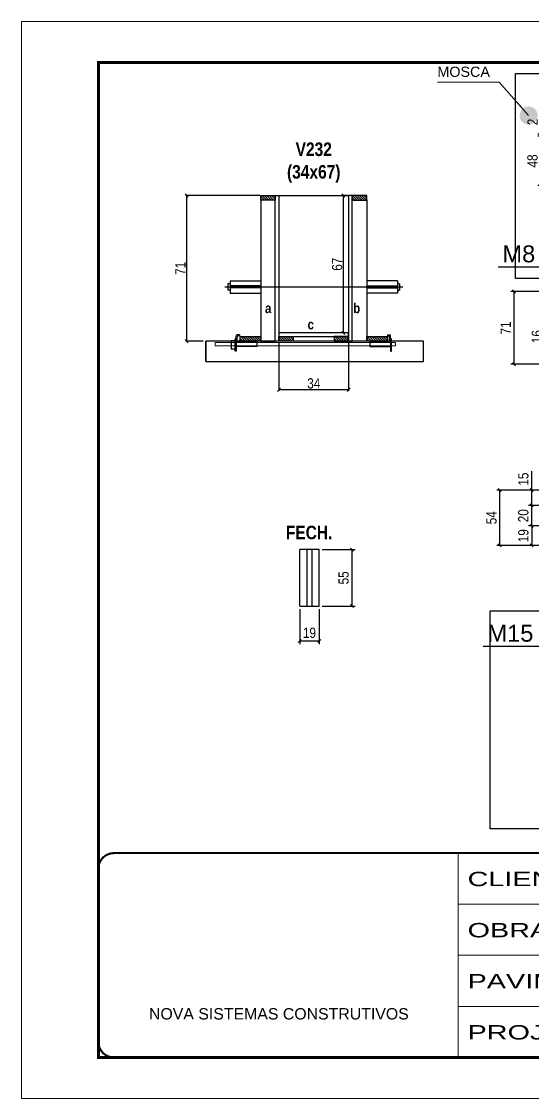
# Model space of a CAD drawing. Extents: x 2603 to 22413, y 1253 to 30260.
# Drawn here: x 5773 to 6271, y 17333 to 18383 of the extents above; entities that cross this region are included whole.
import ezdxf

# ---------------------------------------------------------------- set-up
doc = ezdxf.new("R2010")
doc.units = 0
for name, pattern in [('CONTINUO', [0]), ('DASHED', [0.75, 0.5, -0.25]), ('HIDDEN', [0.375, 0.25, -0.125])]:
    doc.linetypes.add(name, pattern=pattern)
for name, color, linetype in [('barrote', 251, 'Continuous'), ('COTA', 241, 'Continuous'), ('detalhes', 4, 'Continuous'), ('NOMENCLATURA', 7, 'Continuous'), ('Painéis', 200, 'Continuous'), ('presilha', 1, 'Continuous'), ('SARR_2.2x10', 60, 'Continuous'), ('SARR_2.2x7', 40, 'Continuous'), ('SARR_3.5x7', 81, 'Continuous'), ('TENSOR', 3, 'Continuous')]:
    doc.layers.add(name, color=color, linetype=linetype)
for name, color, linetype, lineweight in [('CARIMBO', 255, 'Continuous', 9), ('CONCRETO', 251, 'Continuous', 25), ('Folhas', 255, 'Continuous', 9), ('Hachura', 251, 'Continuous', 9), ('SARRAFO DE PRESSAO', 251, 'DASHED', 9), ('SCO-___-LAJ', 2, 'Continuous', 0)]:
    doc.layers.add(name, color=color, linetype=linetype, lineweight=lineweight)
doc.styles.add('ARIAL', font='arial.ttf')
doc.styles.add('COTA TECNICA', font='techl___.ttf', dxfattribs={"height": 10})
doc.styles.add('COTA TECNICA 2X', font='techl___.ttf', dxfattribs={"height": 10})
doc.styles.get("Standard").update_dxf_attribs({"font": 'arial.ttf'})
doc.styles.add('TECNICA', font='techb___.ttf', dxfattribs={"height": 10})
doc.styles.add('Tecnologia', font='')
doc.styles.get('Tecnologia').set_extended_font_data('Forgotten Futurist')
doc.dimstyles.new('3x', dxfattribs={"dimtxt": 10, "dimasz": 5, "dimexe": 7, "dimexo": 5, "dimgap": 4, "dimtad": 1, "dimdec": 4, "dimlfac": 0.333333, "dimdsep": 46, "dimtxsty": 'Standard', "dimblk": 'DOT', "dimcen": 0.09, "dimclrd": 1, "dimclre": 1, "dimclrt": 2, "dimadec": 0, "dimazin": 2, "dimtfac": 1, "dimtdec": 4, "dimtmove": 0, "dimatfit": 3, "dimldrblk": 'DOT', "dimfxl": 1, "dimtolj": 1, "dimtzin": 0, "dimlwd": 9, "dimlwe": 9, "dimarcsym": 0})
doc.dimstyles.new('PAINEL', dxfattribs={"dimtxt": 10, "dimasz": 3, "dimexe": 3, "dimexo": 3, "dimgap": 3, "dimtad": 1, "dimdec": 1, "dimzin": 12, "dimdsep": 46, "dimtxsty": 'COTA TECNICA', "dimblk1": 'OBLIQUE', "dimblk2": 'OBLIQUE', "dimsah": 1, "dimcen": 0.9, "dimclrd": 4, "dimclre": 4, "dimclrt": 240, "dimadec": 1, "dimazin": 3, "dimtfac": 1, "dimtdec": 1, "dimtmove": 0, "dimatfit": 3, "dimfxl": 1, "dimtolj": 1, "dimtzin": 12, "dimarcsym": 0})
doc.dimstyles.new('SECAO', dxfattribs={"dimscale": 0.333333, "dimtxt": 5, "dimasz": 9, "dimexe": 3, "dimexo": 3, "dimgap": 3, "dimtad": 1, "dimdec": 1, "dimlfac": 0.5, "dimzin": 12, "dimdsep": 46, "dimtxsty": 'COTA TECNICA 2X', "dimblk1": 'OBLIQUE', "dimblk2": 'OBLIQUE', "dimsah": 1, "dimcen": 0.9, "dimclrd": 4, "dimclre": 4, "dimclrt": 240, "dimadec": 1, "dimazin": 3, "dimtfac": 1, "dimtdec": 1, "dimtmove": 0, "dimatfit": 3, "dimfxl": 1, "dimtolj": 1, "dimtzin": 12, "dimarcsym": 0})

# ---------------------------------------------------------------- blocks, each defined once
blk = doc.blocks.new('9999999999')
at = {"color": 30, "linetype": 'CONTINUO'}
for p, q in [((98564.6, 34230.2), (98564.6, 34429.4)), ((98564.6, 34379.6), (99584, 34379.6)), ((98564.6, 34329.8), (99488, 34329.8)), ((98564.6, 34280), (99488, 34280))]:
    blk.add_line(p, q, dxfattribs=at)
at = {"color": 30, "linetype": 'CONTINUO', "const_width": 2}
blk.add_lwpolyline([(99584, 34230.2), (99584, 34414.4, 0.414214), (99569, 34429.4), (98229, 34429.4, 0.414214), (98214, 34414.4), (98214, 34245.2, 0.414214), (98229, 34230.2), (99584, 34230.2)], format="xyb", dxfattribs=at)
at = {"layer": 'Folhas'}
blk.add_lwpolyline([(98139, 34190.2), (99624, 34190.2), (99624, 35240.2), (98139, 35240.2)], close=True, dxfattribs=at)
at = {"layer": 'Folhas', "color": 30, "const_width": 3}
blk.add_lwpolyline([(98214, 34230.2), (99584, 34230.2), (99584, 35200.2), (98214, 35200.2)], close=True, dxfattribs=at)
at = {"color": 7, "linetype": 'Continuous', "ltscale": 5, "style": 'ARIAL'}
blk.add_text('NOVA SISTEMAS CONSTRUTIVOS', height=11.059, dxfattribs=at).set_placement((98263.2, 34267.2))
at = {"layer": 'Folhas', "color": 7, "style": 'Tecnologia', "width": 1.5}
for s, p in [('CLIENTE:', (98573.7, 34397.2)), ('OBRA:', (98573.7, 34347.3)), ('PAVIMENTO:', (98573.7, 34297.5)), ('PROJETO:', (98573.7, 34247.7))]:
    blk.add_text(s, height=14, dxfattribs=at).set_placement(p)
blk = doc.blocks.new('_Oblique')
at = {"color": 0, "linetype": 'ByBlock', "lineweight": -2}
blk.add_line((-0.5, -0.5), (0.5, 0.5), dxfattribs=at)
blk = doc.blocks.new('*D381')
at = {"layer": 'COTA', "color": 4, "lineweight": -2, "transparency": 16777216}
for p, q in [((6023.8, 18070.8), (6023.8, 18023.3)), ((6091.8, 18070.8), (6091.8, 18023.3)), ((6091.8, 18024.3), (6023.8, 18024.3))]:
    blk.add_line(p, q, dxfattribs=at)
at = {"layer": 'Defpoints', "color": 0, "transparency": 16777216}
for p in [(6023.8, 18071.8), (6091.8, 18071.8), (6023.8, 18024.3)]:
    blk.add_point(p, dxfattribs=at)
at = {"layer": 'COTA', "color": 4, "lineweight": -2, "transparency": 16777216, "xscale": 3, "yscale": 3, "zscale": 3, "rotation": 180}
blk.add_blockref('_Oblique', (6023.8, 18024.3), dxfattribs=at)
at = {"layer": 'COTA', "color": 4, "lineweight": -2, "transparency": 16777216, "xscale": 3, "yscale": 3, "zscale": 3}
blk.add_blockref('_Oblique', (6091.8, 18024.3), dxfattribs=at)
at = {"layer": 'COTA', "color": 240, "transparency": 16777216, "insert": (6057.8, 18030.6), "char_height": 10, "attachment_point": 5, "style": 'COTA TECNICA 2X'}
blk.add_mtext('\\A1;34', dxfattribs=at)
blk = doc.blocks.new('PRESILHA METÁLICA 1')
at = {"layer": 'presilha'}
for p, q in [((7.5, 10.6), (7.5, 19.9)), ((12, 21), (8.6, 21)), ((9, 11.6), (9, 18.9)), ((12, 19.5), (9.6, 19.5)), ((12, 21), (12, 19.5)), ((0, 13), (6, 13)), ((0, 13), (0, 0)), ((6, 0), (0, 0)), ((6, 15.5), (7.5, 15.5)), ((6, -2.5), (6, 15.5)), ((6, 13), (6, 0)), ((7.5, 15.5), (7.5, -2.5)), ((37.5, 4.1), (7.5, 4.1)), ((37.5, 11), (9.6, 11)), ((37.5, 11), (37.5, 4.1)), ((7.5, -2.5), (6, -2.5))]:
    blk.add_line(p, q, dxfattribs=at)
for centre, radius, start, end in [((8.6, 19.9), 1.14, 90, 180), ((9.6, 18.9), 0.57, 90, 180), ((9.6, 11.6), 0.57, 180, 270)]:
    blk.add_arc(centre, radius, start, end, dxfattribs=at)
blk = doc.blocks.new('PRESILHA METÁLICA 2')
at = {"layer": 'presilha'}
for p, q in [((-5.2, 23.5), (-5.2, 22)), ((-5.2, 23.5), (-1.9, 23.5)), ((-5.2, 22), (-2.8, 22)), ((-2.2, 14.1), (-2.2, 21.4)), ((0.8, 18), (-0.8, 18)), ((-0.8, 18), (-0.8, 0)), ((-0.8, 14.6), (-0.8, 22.4)), ((0.8, 0), (0.8, 18)), ((-30.8, 13.5), (-30.8, 6.6)), ((-30.8, 13.5), (-2.8, 13.5)), ((-30.8, 6.6), (-0.8, 6.6)), ((-0.8, 0), (0.8, 0))]:
    blk.add_line(p, q, dxfattribs=at)
for centre, radius, start, end in [((-2.8, 21.4), 0.57, 0, 90), ((-1.9, 22.4), 1.14, 0, 90), ((-2.8, 14.1), 0.57, 270, 0)]:
    blk.add_arc(centre, radius, start, end, dxfattribs=at)
blk = doc.blocks.new('*D382')
at = {"layer": 'COTA', "color": 4, "lineweight": -2, "transparency": 16777216}
for p, q in [((6005.2, 18213.8), (5932.8, 18213.8)), ((5933.8, 18213.8), (5933.8, 18071.8)), ((5949.9, 18071.8), (5932.8, 18071.8))]:
    blk.add_line(p, q, dxfattribs=at)
at = {"layer": 'Defpoints', "color": 0, "transparency": 16777216}
for p in [(6006.2, 18213.8), (5933.8, 18071.8), (5950.9, 18071.8)]:
    blk.add_point(p, dxfattribs=at)
at = {"layer": 'COTA', "color": 4, "lineweight": -2, "transparency": 16777216, "xscale": 3, "yscale": 3, "zscale": 3}
for p, rotation in [((5933.8, 18213.8), 90), ((5933.8, 18071.8), 270)]:
    blk.add_blockref('_Oblique', p, dxfattribs=dict(at, rotation=rotation))
at = {"layer": 'COTA', "color": 240, "transparency": 16777216, "insert": (5927.8, 18142.8), "char_height": 10, "attachment_point": 5, "rotation": 90, "style": 'COTA TECNICA 2X'}
blk.add_mtext('\\A1;71', dxfattribs=at)
blk = doc.blocks.new('*D2190')
at = {"layer": 'COTA', "color": 4, "lineweight": -2, "transparency": 16777216}
for p, q in [((6090.8, 18213.8), (6085.7, 18213.8)), ((6086.7, 18079.8), (6086.7, 18213.8)), ((6090.8, 18079.8), (6085.7, 18079.8))]:
    blk.add_line(p, q, dxfattribs=at)
at = {"layer": 'Defpoints', "color": 0, "transparency": 16777216}
for p in [(6086.7, 18213.8), (6091.8, 18213.8), (6091.8, 18079.8)]:
    blk.add_point(p, dxfattribs=at)
at = {"layer": 'COTA', "color": 4, "lineweight": -2, "transparency": 16777216, "xscale": 3, "yscale": 3, "zscale": 3}
for p, rotation in [((6086.7, 18213.8), 90), ((6086.7, 18079.8), 270)]:
    blk.add_blockref('_Oblique', p, dxfattribs=dict(at, rotation=rotation))
at = {"layer": 'COTA', "color": 240, "transparency": 16777216, "insert": (6080.6, 18146.8), "char_height": 10, "attachment_point": 5, "rotation": 90, "style": 'COTA TECNICA 2X'}
blk.add_mtext('\\A1;67', dxfattribs=at)
blk = doc.blocks.new('*D2055')
at = {"layer": 'COTA', "color": 4, "linetype": 'ByBlock', "lineweight": -2, "transparency": 16777216}
for p, q in [((6283.4, 18065.2), (6283.4, 18084.2)), ((6290.9, 18065.2), (6280.4, 18065.2)), ((6283.4, 18049.2), (6283.4, 18065.2)), ((6290.9, 18049.2), (6280.4, 18049.2))]:
    blk.add_line(p, q, dxfattribs=at)
at = {"layer": 'Defpoints', "color": 0, "linetype": 'ByBlock', "transparency": 16777216}
for p in [(6283.4, 18065.2), (6293.9, 18065.2), (6293.9, 18049.2)]:
    blk.add_point(p, dxfattribs=at)
at = {"layer": 'COTA', "color": 4, "linetype": 'ByBlock', "lineweight": -2, "transparency": 16777216, "xscale": 3, "yscale": 3, "zscale": 3}
for p, rotation in [((6283.4, 18065.2), 90), ((6283.4, 18049.2), 270)]:
    blk.add_blockref('_Oblique', p, dxfattribs=dict(at, rotation=rotation))
at = {"layer": 'COTA', "color": 240, "linetype": 'ByBlock', "transparency": 16777216, "insert": (6275.3, 18076.2), "char_height": 10, "attachment_point": 5, "rotation": 90, "style": 'COTA TECNICA'}
blk.add_mtext('\\A1;16', dxfattribs=at)
blk = doc.blocks.new('*D2176')
at = {"layer": 'COTA', "color": 4, "linetype": 'ByBlock', "lineweight": -2, "transparency": 16777216}
for p, q in [((6290.9, 18120.2), (6250, 18120.2)), ((6253, 18049.2), (6253, 18120.2)), ((6290.9, 18049.2), (6250, 18049.2))]:
    blk.add_line(p, q, dxfattribs=at)
at = {"layer": 'Defpoints', "color": 0, "linetype": 'ByBlock', "transparency": 16777216}
for p in [(6253, 18120.2), (6293.9, 18120.2), (6293.9, 18049.2)]:
    blk.add_point(p, dxfattribs=at)
at = {"layer": 'COTA', "color": 4, "linetype": 'ByBlock', "lineweight": -2, "transparency": 16777216, "xscale": 3, "yscale": 3, "zscale": 3}
for p, rotation in [((6253, 18120.2), 90), ((6253, 18049.2), 270)]:
    blk.add_blockref('_Oblique', p, dxfattribs=dict(at, rotation=rotation))
at = {"layer": 'COTA', "color": 240, "linetype": 'ByBlock', "transparency": 16777216, "insert": (6244.9, 18084.7), "char_height": 10, "attachment_point": 5, "rotation": 90, "style": 'COTA TECNICA'}
blk.add_mtext('\\A1;71', dxfattribs=at)
blk = doc.blocks.new('*D1533')
at = {"layer": 'COTA', "color": 4, "linetype": 'ByBlock', "lineweight": -2, "transparency": 16777216}
for p, q in [((6290.9, 17891.6), (6267.2, 17891.6)), ((6270.2, 17891.6), (6270.2, 17872.6)), ((6290.9, 17872.6), (6267.2, 17872.6))]:
    blk.add_line(p, q, dxfattribs=at)
at = {"layer": 'Defpoints', "color": 0, "linetype": 'ByBlock', "transparency": 16777216}
for p in [(6293.9, 17891.6), (6270.2, 17872.6), (6293.9, 17872.6)]:
    blk.add_point(p, dxfattribs=at)
at = {"layer": 'COTA', "color": 4, "linetype": 'ByBlock', "lineweight": -2, "transparency": 16777216, "xscale": 3, "yscale": 3, "zscale": 3}
for p, rotation in [((6270.2, 17891.6), 90), ((6270.2, 17872.6), 270)]:
    blk.add_blockref('_Oblique', p, dxfattribs=dict(at, rotation=rotation))
at = {"layer": 'COTA', "color": 240, "linetype": 'ByBlock', "transparency": 16777216, "insert": (6262.1, 17882.1), "char_height": 10, "attachment_point": 5, "rotation": 90, "style": 'COTA TECNICA'}
blk.add_mtext('\\A1;19', dxfattribs=at)
blk = doc.blocks.new('*D1534')
at = {"layer": 'COTA', "color": 4, "linetype": 'ByBlock', "lineweight": -2, "transparency": 16777216}
for p, q in [((6290.9, 17911.6), (6267.2, 17911.6)), ((6270.2, 17891.6), (6270.2, 17911.6)), ((6290.9, 17891.6), (6267.2, 17891.6))]:
    blk.add_line(p, q, dxfattribs=at)
at = {"layer": 'Defpoints', "color": 0, "linetype": 'ByBlock', "transparency": 16777216}
for p in [(6270.2, 17911.6), (6293.9, 17911.6), (6293.9, 17891.6)]:
    blk.add_point(p, dxfattribs=at)
at = {"layer": 'COTA', "color": 4, "linetype": 'ByBlock', "lineweight": -2, "transparency": 16777216, "xscale": 3, "yscale": 3, "zscale": 3}
for p, rotation in [((6270.2, 17911.6), 90), ((6270.2, 17891.6), 270)]:
    blk.add_blockref('_Oblique', p, dxfattribs=dict(at, rotation=rotation))
at = {"layer": 'COTA', "color": 240, "linetype": 'ByBlock', "transparency": 16777216, "insert": (6262.1, 17901.6), "char_height": 10, "attachment_point": 5, "rotation": 90, "style": 'COTA TECNICA'}
blk.add_mtext('\\A1;20', dxfattribs=at)
blk = doc.blocks.new('*D1535')
at = {"layer": 'COTA', "color": 4, "linetype": 'ByBlock', "lineweight": -2, "transparency": 16777216}
for p, q in [((6270.2, 17926.6), (6270.2, 17945)), ((6290.9, 17926.6), (6267.2, 17926.6)), ((6270.2, 17911.6), (6270.2, 17926.6)), ((6290.9, 17911.6), (6267.2, 17911.6))]:
    blk.add_line(p, q, dxfattribs=at)
at = {"layer": 'Defpoints', "color": 0, "linetype": 'ByBlock', "transparency": 16777216}
for p in [(6270.2, 17926.6), (6293.9, 17926.6), (6293.9, 17911.6)]:
    blk.add_point(p, dxfattribs=at)
at = {"layer": 'COTA', "color": 4, "linetype": 'ByBlock', "lineweight": -2, "transparency": 16777216, "xscale": 3, "yscale": 3, "zscale": 3}
for p, rotation in [((6270.2, 17926.6), 90), ((6270.2, 17911.6), 270)]:
    blk.add_blockref('_Oblique', p, dxfattribs=dict(at, rotation=rotation))
at = {"layer": 'COTA', "color": 240, "linetype": 'ByBlock', "transparency": 16777216, "insert": (6262.1, 17937.3), "char_height": 10, "attachment_point": 5, "rotation": 90, "style": 'COTA TECNICA'}
blk.add_mtext('\\A1;15', dxfattribs=at)
blk = doc.blocks.new('*D1536')
at = {"layer": 'COTA', "color": 4, "linetype": 'ByBlock', "lineweight": -2, "transparency": 16777216}
for p, q in [((6290.9, 17926.6), (6236.1, 17926.6)), ((6239.1, 17872.6), (6239.1, 17926.6)), ((6290.9, 17872.6), (6236.1, 17872.6))]:
    blk.add_line(p, q, dxfattribs=at)
at = {"layer": 'Defpoints', "color": 0, "linetype": 'ByBlock', "transparency": 16777216}
for p in [(6239.1, 17926.6), (6293.9, 17926.6), (6293.9, 17872.6)]:
    blk.add_point(p, dxfattribs=at)
at = {"layer": 'COTA', "color": 4, "linetype": 'ByBlock', "lineweight": -2, "transparency": 16777216, "xscale": 3, "yscale": 3, "zscale": 3}
for p, rotation in [((6239.1, 17926.6), 90), ((6239.1, 17872.6), 270)]:
    blk.add_blockref('_Oblique', p, dxfattribs=dict(at, rotation=rotation))
at = {"layer": 'COTA', "color": 240, "linetype": 'ByBlock', "transparency": 16777216, "insert": (6231, 17899.6), "char_height": 10, "attachment_point": 5, "rotation": 90, "style": 'COTA TECNICA'}
blk.add_mtext('\\A1;54', dxfattribs=at)
blk = doc.blocks.new('*D1537')
at = {"layer": 'COTA', "color": 4, "linetype": 'ByBlock', "lineweight": -2, "transparency": 16777216}
for p, q in [((6044.1, 17810.5), (6044.1, 17776.4)), ((6063.1, 17810.5), (6063.1, 17776.4)), ((6063.1, 17779.4), (6044.1, 17779.4))]:
    blk.add_line(p, q, dxfattribs=at)
at = {"layer": 'Defpoints', "color": 0, "linetype": 'ByBlock', "transparency": 16777216}
for p in [(6044.1, 17813.5), (6063.1, 17813.5), (6044.1, 17779.4)]:
    blk.add_point(p, dxfattribs=at)
at = {"layer": 'COTA', "color": 4, "linetype": 'ByBlock', "lineweight": -2, "transparency": 16777216, "xscale": 3, "yscale": 3, "zscale": 3, "rotation": 180}
blk.add_blockref('_Oblique', (6044.1, 17779.4), dxfattribs=at)
at = {"layer": 'COTA', "color": 4, "linetype": 'ByBlock', "lineweight": -2, "transparency": 16777216, "xscale": 3, "yscale": 3, "zscale": 3}
blk.add_blockref('_Oblique', (6063.1, 17779.4), dxfattribs=at)
at = {"layer": 'COTA', "color": 240, "linetype": 'ByBlock', "transparency": 16777216, "insert": (6053.6, 17787.4), "char_height": 10, "attachment_point": 5, "style": 'COTA TECNICA'}
blk.add_mtext('\\A1;19', dxfattribs=at)
blk = doc.blocks.new('*D1538')
at = {"layer": 'COTA', "color": 4, "linetype": 'ByBlock', "lineweight": -2, "transparency": 16777216}
for p, q in [((6066.1, 17868.5), (6098, 17868.5)), ((6095, 17868.5), (6095, 17813.5)), ((6066.1, 17813.5), (6098, 17813.5))]:
    blk.add_line(p, q, dxfattribs=at)
at = {"layer": 'Defpoints', "color": 0, "linetype": 'ByBlock', "transparency": 16777216}
for p in [(6063.1, 17868.5), (6063.1, 17813.5), (6095, 17813.5)]:
    blk.add_point(p, dxfattribs=at)
at = {"layer": 'COTA', "color": 4, "linetype": 'ByBlock', "lineweight": -2, "transparency": 16777216, "xscale": 3, "yscale": 3, "zscale": 3}
for p, rotation in [((6095, 17868.5), 90), ((6095, 17813.5), 270)]:
    blk.add_blockref('_Oblique', p, dxfattribs=dict(at, rotation=rotation))
at = {"layer": 'COTA', "color": 240, "linetype": 'ByBlock', "transparency": 16777216, "insert": (6086.9, 17841), "char_height": 10, "attachment_point": 5, "rotation": 90, "style": 'COTA TECNICA'}
blk.add_mtext('\\A1;55', dxfattribs=at)
blk = doc.blocks.new('*D1539')
at = {"layer": 'COTA', "color": 4, "linetype": 'ByBlock', "lineweight": -2, "transparency": 16777216}
for p, q in [((6292.9, 18271.5), (6276.1, 18271.5)), ((6279.1, 18223.5), (6279.1, 18271.5)), ((6290.9, 18223.5), (6276.1, 18223.5))]:
    blk.add_line(p, q, dxfattribs=at)
at = {"layer": 'Defpoints', "color": 0, "linetype": 'ByBlock', "transparency": 16777216}
for p in [(6279.1, 18271.5), (6295.9, 18271.5), (6293.9, 18223.5)]:
    blk.add_point(p, dxfattribs=at)
at = {"layer": 'COTA', "color": 4, "linetype": 'ByBlock', "lineweight": -2, "transparency": 16777216, "xscale": 3, "yscale": 3, "zscale": 3}
for p, rotation in [((6279.1, 18271.5), 90), ((6279.1, 18223.5), 270)]:
    blk.add_blockref('_Oblique', p, dxfattribs=dict(at, rotation=rotation))
at = {"layer": 'COTA', "color": 240, "linetype": 'ByBlock', "transparency": 16777216, "insert": (6271, 18247.5), "char_height": 10, "attachment_point": 5, "rotation": 90, "style": 'COTA TECNICA'}
blk.add_mtext('\\A1;48', dxfattribs=at)
blk = doc.blocks.new('*D1540')
at = {"layer": 'COTA', "color": 4, "linetype": 'ByBlock', "lineweight": -2, "transparency": 16777216}
for p, q in [((6279.1, 18273.5), (6279.1, 18291.6)), ((6290.9, 18273.5), (6276.1, 18273.5)), ((6292.9, 18271.5), (6276.1, 18271.5)), ((6279.1, 18271.5), (6279.1, 18273.5)), ((6279.1, 18271.5), (6279.1, 18268.5))]:
    blk.add_line(p, q, dxfattribs=at)
at = {"layer": 'Defpoints', "color": 0, "linetype": 'ByBlock', "transparency": 16777216}
for p in [(6279.1, 18273.5), (6293.9, 18273.5), (6295.9, 18271.5)]:
    blk.add_point(p, dxfattribs=at)
at = {"layer": 'COTA', "color": 4, "linetype": 'ByBlock', "lineweight": -2, "transparency": 16777216, "xscale": 3, "yscale": 3, "zscale": 3}
for p, rotation in [((6279.1, 18273.5), 270), ((6279.1, 18271.5), 90)]:
    blk.add_blockref('_Oblique', p, dxfattribs=dict(at, rotation=rotation))
at = {"layer": 'COTA', "color": 240, "linetype": 'ByBlock', "transparency": 16777216, "insert": (6271.1, 18285.5), "char_height": 10, "attachment_point": 5, "rotation": 90, "style": 'COTA TECNICA'}
blk.add_mtext('\\A1;2', dxfattribs=at)
blk = doc.blocks.new('_Dot')
at = {"color": 0, "linetype": 'ByBlock', "lineweight": -2}
blk.add_line((-0.5, 0), (-1, 0), dxfattribs=at)
at = {"color": 0, "linetype": 'ByBlock', "const_width": 0.5}
blk.add_lwpolyline([(-0.25, 0, 1), (0.25, 0, 1)], format="xyb", close=True, dxfattribs=at)
blk = doc.blocks.new('*D1500')
at = {"layer": 'COTA', "color": 4, "linetype": 'ByBlock', "lineweight": -2, "transparency": 16777216}
for p, q in [((6292.9, 18271.5), (6276.1, 18271.5)), ((6279.1, 18223.5), (6279.1, 18271.5)), ((6290.9, 18223.5), (6276.1, 18223.5))]:
    blk.add_line(p, q, dxfattribs=at)
at = {"layer": 'Defpoints', "color": 0, "linetype": 'ByBlock', "transparency": 16777216}
for p in [(6279.1, 18271.5), (6295.9, 18271.5), (6293.9, 18223.5)]:
    blk.add_point(p, dxfattribs=at)
at = {"layer": 'COTA', "color": 4, "linetype": 'ByBlock', "lineweight": -2, "transparency": 16777216, "xscale": 3, "yscale": 3, "zscale": 3}
for p, rotation in [((6279.1, 18271.5), 90), ((6279.1, 18223.5), 270)]:
    blk.add_blockref('_Oblique', p, dxfattribs=dict(at, rotation=rotation))
at = {"layer": 'COTA', "color": 240, "linetype": 'ByBlock', "transparency": 16777216, "insert": (6271, 18247.5), "char_height": 10, "attachment_point": 5, "rotation": 90, "style": 'COTA TECNICA'}
blk.add_mtext('\\A1;48', dxfattribs=at)
blk = doc.blocks.new('*D1501')
at = {"layer": 'COTA', "color": 4, "linetype": 'ByBlock', "lineweight": -2, "transparency": 16777216}
for p, q in [((6279.1, 18273.5), (6279.1, 18291.6)), ((6290.9, 18273.5), (6276.1, 18273.5)), ((6292.9, 18271.5), (6276.1, 18271.5)), ((6279.1, 18271.5), (6279.1, 18273.5)), ((6279.1, 18271.5), (6279.1, 18268.5))]:
    blk.add_line(p, q, dxfattribs=at)
at = {"layer": 'Defpoints', "color": 0, "linetype": 'ByBlock', "transparency": 16777216}
for p in [(6279.1, 18273.5), (6293.9, 18273.5), (6295.9, 18271.5)]:
    blk.add_point(p, dxfattribs=at)
at = {"layer": 'COTA', "color": 4, "linetype": 'ByBlock', "lineweight": -2, "transparency": 16777216, "xscale": 3, "yscale": 3, "zscale": 3}
for p, rotation in [((6279.1, 18273.5), 270), ((6279.1, 18271.5), 90)]:
    blk.add_blockref('_Oblique', p, dxfattribs=dict(at, rotation=rotation))
at = {"layer": 'COTA', "color": 240, "linetype": 'ByBlock', "transparency": 16777216, "insert": (6271.1, 18285.5), "char_height": 10, "attachment_point": 5, "rotation": 90, "style": 'COTA TECNICA'}
blk.add_mtext('\\A1;2', dxfattribs=at)

msp = doc.modelspace()

# ---------------------------------------------------------------- hatches: boundary and pattern name
at = {"layer": 'SARR_2.2x10'}
h = msp.add_hatch(dxfattribs=at)
h.set_pattern_fill('ANSI31', color=256, scale=0.5, angle=90)
h.set_pattern_definition([(135, (39179.7005, -105440.3667), (-1.122532015, -1.122532015), [])])
h.paths.add_polyline_path([(5986.16, 18076.2), (5986.16, 18071.8), (6006.16, 18071.8), (6006.16, 18076.2)])
h = msp.add_hatch(dxfattribs=at)
h.set_pattern_fill('ANSI31', color=256, scale=0.5, angle=90)
h.set_pattern_definition([(135, (39302.9005, -105440.3667), (-1.122532015, -1.122532015), [])])
h.paths.add_polyline_path([(6109.36, 18076.2), (6109.36, 18071.8), (6129.36, 18071.8), (6129.36, 18076.2)])
at = {"layer": 'SARR_2.2x7'}
h = msp.add_hatch(dxfattribs=at)
h.set_pattern_fill('ANSI31', color=256, scale=0.5, angle=90)
h.set_pattern_definition([(135, (39173.7005, -105302.7667), (-1.122532015, -1.122532015), [])])
h.paths.add_polyline_path([(6020.16, 18213.8), (6020.16, 18209.4), (6006.16, 18209.4), (6006.16, 18213.8)])
h = msp.add_hatch(dxfattribs=at)
h.set_pattern_fill('ANSI31', color=256, scale=0.5, angle=90)
h.set_pattern_definition([(135, (39223.7005, -105302.7667), (-1.122532015, -1.122532015), [])])
h.paths.add_polyline_path([(6095.36, 18213.8), (6095.36, 18209.4), (6109.36, 18209.4), (6109.36, 18213.8)])
h = msp.add_hatch(dxfattribs=at)
h.set_pattern_fill('ANSI31', color=256, scale=0.5, angle=90)
h.set_pattern_definition([(135, (39259.3005, -105440.3667), (-1.122532015, -1.122532015), [])])
h.paths.add_polyline_path([(6037.76, 18071.8), (6037.76, 18076.2), (6023.76, 18076.2), (6023.76, 18071.8)])
h = msp.add_hatch(dxfattribs=at)
h.set_pattern_fill('ANSI31', color=256, scale=0.5, angle=90)
h.set_pattern_definition([(135, (39289.3005, -105440.3667), (-1.122532015, -1.122532015), [])])
h.paths.add_polyline_path([(6077.76, 18076.2), (6077.76, 18071.8), (6091.76, 18071.8), (6091.76, 18076.2)])

# ---------------------------------------------------------------- linework, layer by layer
at = {"ltscale": 3}
for p, q in [((5974.16, 18127.65), (5974.16, 18121.65)), ((5976.16, 18127.65), (5974.16, 18127.65)), ((5976.16, 18130.65), (5976.16, 18118.65)), ((5976.16, 18130.65), (6006.16, 18130.65)), ((6006.16, 18125.65), (5976.16, 18125.65)), ((6006.16, 18123.65), (5976.16, 18123.65)), ((6139.36, 18130.65), (6109.36, 18130.65)), ((6109.36, 18125.65), (6139.36, 18125.65)), ((6109.36, 18123.65), (6139.36, 18123.65)), ((6139.36, 18130.65), (6139.36, 18118.65)), ((6141.36, 18127.65), (6139.36, 18127.65)), ((6141.36, 18127.65), (6141.36, 18121.65)), ((5976.16, 18121.65), (5974.16, 18121.65)), ((5976.16, 18118.65), (6006.16, 18118.65)), ((6139.36, 18118.65), (6109.36, 18118.65)), ((6139.36, 18121.65), (6141.36, 18121.65))]:
    msp.add_line(p, q, dxfattribs=at)
at = {"layer": 'barrote'}
msp.add_lwpolyline([(5952.71, 18051.8), (6164.62, 18051.8), (6164.62, 18071.8), (5952.71, 18071.8)], close=True, dxfattribs=at)
at = {"layer": 'CONCRETO', "linetype": 'Continuous'}
msp.add_line((6023.76, 18213.8), (6091.76, 18213.8), dxfattribs=at)
at = {"layer": 'COTA'}
for points in [[(6254.29, 18332.75), (6845.64, 18332.75), (6845.64, 18132.93), (6254.29, 18132.93)], [(6229.65, 17808.75), (6526.74, 17808.75), (6526.74, 17596.18), (6229.65, 17596.18)]]:
    msp.add_lwpolyline(points, close=True, dxfattribs=at)
at = {"layer": 'detalhes', "color": 250}
msp.add_line((5952.71, 18051.8), (5952.71, 18071.8), dxfattribs=at)
at = {"layer": 'NOMENCLATURA', "linetype": 'Continuous'}
for p, q in [((6237.53, 18144.25), (6286.61, 18144.25)), ((6222.91, 17774.33), (6286.61, 17774.33))]:
    msp.add_line(p, q, dxfattribs=at)
at = {"layer": 'Painéis', "linetype": 'Continuous'}
for p, q in [((6044.06, 17813.5), (6044.06, 17868.5)), ((6063.06, 17868.5), (6044.06, 17868.5)), ((6063.06, 17813.5), (6063.06, 17868.5)), ((6044.06, 17813.5), (6063.06, 17813.5))]:
    msp.add_line(p, q, dxfattribs=at)
for points in [[(6020.16, 18071.8), (6020.16, 18213.8), (6023.76, 18213.8), (6023.76, 18071.8)], [(6095.36, 18071.8), (6095.36, 18213.8), (6091.76, 18213.8), (6091.76, 18071.8)], [(6091.76, 18079.8), (6023.76, 18079.8), (6023.76, 18076.2), (6091.76, 18076.2)]]:
    msp.add_lwpolyline(points, close=True, dxfattribs=at)
at = {"layer": 'SARR_2.2x10'}
for points in [[(5986.16, 18076.2), (6006.16, 18076.2), (6006.16, 18071.8), (5986.16, 18071.8)], [(6109.36, 18076.2), (6129.36, 18076.2), (6129.36, 18071.8), (6109.36, 18071.8)]]:
    msp.add_lwpolyline(points, close=True, dxfattribs=at)
at = {"layer": 'SARR_2.2x7', "linetype": 'Continuous'}
for p, q in [((6051.06, 17868.5), (6051.06, 17813.5)), ((6056.06, 17868.5), (6056.06, 17813.5))]:
    msp.add_line(p, q, dxfattribs=at)
at = {"layer": 'SARR_2.2x7', "elevation": 0}
for points in [[(6006.16, 18213.8), (6020.16, 18213.8), (6020.16, 18209.4), (6006.16, 18209.4)], [(6109.36, 18213.8), (6095.36, 18213.8), (6095.36, 18209.4), (6109.36, 18209.4)]]:
    msp.add_lwpolyline(points, close=True, dxfattribs=at)
at = {"layer": 'SARR_2.2x7'}
for points in [[(6023.76, 18076.2), (6037.76, 18076.2), (6037.76, 18071.8), (6023.76, 18071.8)], [(6091.76, 18076.2), (6077.76, 18076.2), (6077.76, 18071.8), (6091.76, 18071.8)]]:
    msp.add_lwpolyline(points, close=True, dxfattribs=at)
at = {"layer": 'SARR_3.5x7'}
for points in [[(6020.16, 18209.4), (6006.16, 18209.4), (6006.16, 18071.8), (6020.16, 18071.8)], [(6095.36, 18209.4), (6109.36, 18209.4), (6109.36, 18071.8), (6095.36, 18071.8)]]:
    msp.add_lwpolyline(points, close=True, dxfattribs=at)
at = {"layer": 'SCO-___-LAJ', "color": 1}
msp.add_lwpolyline([(5961.71, 18070.47), (6137.48, 18070.47), (6137.48, 18067.27), (5961.71, 18067.27)], close=True, dxfattribs=at)
at = {"layer": 'TENSOR', "linetype": 'HIDDEN', "ltscale": 0.5}
msp.add_line((5971.16, 18124.65), (6144.67, 18124.65), dxfattribs=at)

# ---------------------------------------------------------------- block references
at = {"layer": 'presilha', "xscale": 0.6666666666666666, "yscale": 0.6666666666666666, "zscale": 0.6666666666666666}
for name, p in [('PRESILHA METÁLICA 1', (5977.29, 18063.84)), ('PRESILHA METÁLICA 2', (6133.04, 18062.17))]:
    msp.add_blockref(name, p, dxfattribs=at)
at = {"layer": 'SARRAFO DE PRESSAO', "color": 6, "linetype": 'ByBlock'}
msp.add_blockref('9999999999', (-92366.01, -16856.78), dxfattribs=at)

# ---------------------------------------------------------------- texts
at = {"layer": 'CARIMBO', "style": 'ARIAL'}
msp.add_text('MOSCA', height=10, dxfattribs=at).set_placement((6178.31, 18329.46))
at = {"layer": 'detalhes', "style": 'TECNICA'}
for s, p in [('a', (6010.29, 18099.14)), ('b', (6096.26, 18099.13)), ('c', (6051.79, 18083.27))]:
    msp.add_text(s, height=9.6, dxfattribs=at).set_placement(p)
at = {"layer": 'NOMENCLATURA', "linetype": 'Continuous'}
for s, p in [('M8', (6241.66, 18148.67)), ('M15', (6227.05, 17778.76))]:
    msp.add_text(s, height=16.5, dxfattribs=at).set_placement(p)
at = {"layer": 'NOMENCLATURA', "style": 'TECNICA'}
msp.add_text('FECH.', height=13.2, dxfattribs=at).set_placement((6030.55, 17878.63))
at = {"layer": 'NOMENCLATURA', "insert": (6057.76, 18265.5), "char_height": 13.2, "attachment_point": 2, "style": 'TECNICA'}
msp.add_mtext_dynamic_manual_height_columns('V232\\P(34x67)', width=300.2766, gutter_width=1, heights=[0], dxfattribs=at)

# ---------------------------------------------------------------- dimensions: what is measured, and where the dimension line sits
at = {"layer": 'COTA', "linetype": 'ByBlock'}
for base, p1, p2, picture, middle in [((6279.14, 18273.46), (6295.91, 18271.46), (6293.91, 18273.46), '*D1540', (6271.14, 18285.52)), ((6279.14, 18273.46), (6295.91, 18271.46), (6293.91, 18273.46), '*D1501', (6271.14, 18285.52)), ((6279.14, 18271.46), (6293.91, 18223.46), (6295.91, 18271.46), '*D1539', (6271.05, 18247.46)), ((6279.14, 18271.46), (6293.91, 18223.46), (6295.91, 18271.46), '*D1500', (6271.05, 18247.46)), ((6252.99, 18120.17), (6293.91, 18049.17), (6293.91, 18120.17), '*D2176', (6244.91, 18084.67)), ((6283.36, 18065.17), (6293.91, 18049.17), (6293.91, 18065.17), '*D2055', (6275.25, 18076.18)), ((6270.21, 17926.65), (6293.91, 17911.65), (6293.91, 17926.65), '*D1535', (6262.1, 17937.34)), ((6239.07, 17926.65), (6293.91, 17872.65), (6293.91, 17926.65), '*D1536', (6230.96, 17899.65)), ((6270.21, 17872.65), (6293.91, 17891.65), (6293.91, 17872.65), '*D1533', (6262.13, 17882.15)), ((6095.01, 17813.5), (6063.06, 17868.5), (6063.06, 17813.5), '*D1538', (6086.9, 17841))]:
    dim = msp.add_linear_dim(base=base, p1=p1, p2=p2, angle=90, dimstyle='PAINEL', dxfattribs=at)
    dim.commit()
    dim.dimension.update_dxf_attribs({"geometry": picture, "text_midpoint": middle})
at = {"layer": 'COTA'}
for base, p1, p2, picture, middle in [((5933.84, 18071.8, 0), (6006.16, 18213.8), (5950.95, 18071.8, 0), '*D382', (5927.77, 18142.8, 0)), ((6086.69, 18213.8), (6091.76, 18079.8), (6091.76, 18213.8), '*D2190', (6080.59, 18146.8))]:
    dim = msp.add_linear_dim(base=base, p1=p1, p2=p2, angle=90, dimstyle='SECAO', dxfattribs=at)
    dim.commit()
    dim.dimension.update_dxf_attribs({"geometry": picture, "text_midpoint": middle})
dim = msp.add_linear_dim(base=(6023.76, 18024.33), p1=(6091.76, 18071.8), p2=(6023.76, 18071.8), angle=180, dimstyle='SECAO', dxfattribs=at)
dim.commit()
dim.dimension.update_dxf_attribs({"geometry": '*D381', "text_midpoint": (6057.76, 18024.33), "dimtype": 160})
at = {"layer": 'COTA', "linetype": 'ByBlock'}
dim = msp.add_linear_dim(base=(6270.21, 17911.65), p1=(6293.91, 17891.65), p2=(6293.91, 17911.65), angle=90, dimstyle='PAINEL', dxfattribs=at)
dim.commit()
dim.dimension.update_dxf_attribs({"geometry": '*D1534', "text_midpoint": (6270.21, 17901.65), "dimtype": 160})
dim = msp.add_linear_dim(base=(6044.06, 17779.35), p1=(6063.06, 17813.5), p2=(6044.06, 17813.5), dimstyle='PAINEL', dxfattribs=at)
dim.commit()
dim.dimension.update_dxf_attribs({"geometry": '*D1537', "text_midpoint": (6053.56, 17787.44)})

# ---------------------------------------------------------------- leaders
at = {"layer": 'Hachura'}
msp.add_leader([(6267.23, 18291.86), (6238.38, 18324.46), (6178.31, 18324.46)], dimstyle='3x', override={"dimasz": 17.5, "dimgap": 4, "dimtad": 0}, dxfattribs=at)

doc.saveas('drawing.dxf')
